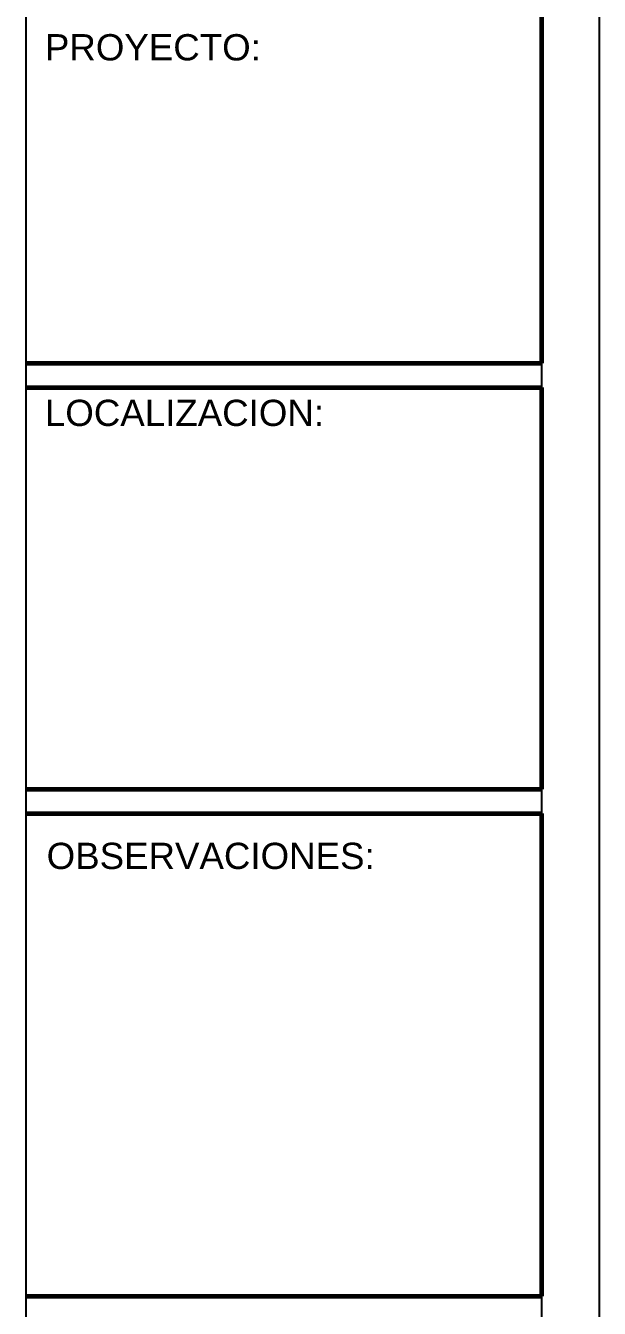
# Model space of a CAD drawing. Header units: metres. Extents: x -50 to 76, y -61 to 14.
# Drawn here: x 4.6 to 9.56, y -42.69 to -31.61 of the extents above; entities that cross this region are included whole.
import ezdxf

# ---------------------------------------------------------------- set-up
doc = ezdxf.new("R2010")
doc.units = ezdxf.units.M
doc.header["$MEASUREMENT"] = 0
doc.layers.add('MARGEN', color=6, linetype='Continuous', lineweight=35)
doc.layers.add('muros', color=7, linetype='Continuous', lineweight=60)
doc.styles.add('style1', font='Swis721 Blk BT Black.ttf')

msp = doc.modelspace()

# ---------------------------------------------------------------- linework, layer by layer
for p, q in [((9.556, -25.83), (9.556, -60.83)), ((4.6, -26.33), (4.6, -60.283)), ((9.056, -26.33), (9.056, -60.33))]:
    msp.add_line(p, q)
at = {"layer": 'MARGEN'}
msp.add_line((4.6, -38.205), (9.056, -38.205), dxfattribs=at)
at = {"layer": 'muros'}
for p, q in [((9.056, -31.374), (9.056, -34.524)), ((4.6, -34.524), (9.056, -34.524)), ((4.6, -34.734), (9.056, -34.734)), ((9.056, -34.734), (9.056, -38.205)), ((4.6, -38.205), (9.056, -38.205)), ((4.6, -38.205), (9.056, -38.205)), ((4.6, -38.415), (9.056, -38.415)), ((9.056, -38.415), (9.056, -42.585)), ((4.6, -42.585), (9.056, -42.585))]:
    msp.add_line(p, q, dxfattribs=at)

# ---------------------------------------------------------------- texts
at = {"layer": 'muros', "style": 'style1'}
for s, p in [('PROYECTO:', (4.766, -31.907)), ('LOCALIZACION:', (4.766, -35.066)), ('OBSERVACIONES:', (4.781, -38.894))]:
    msp.add_text(s, height=0.2268, dxfattribs=at).set_placement(p)

doc.saveas('drawing.dxf')
